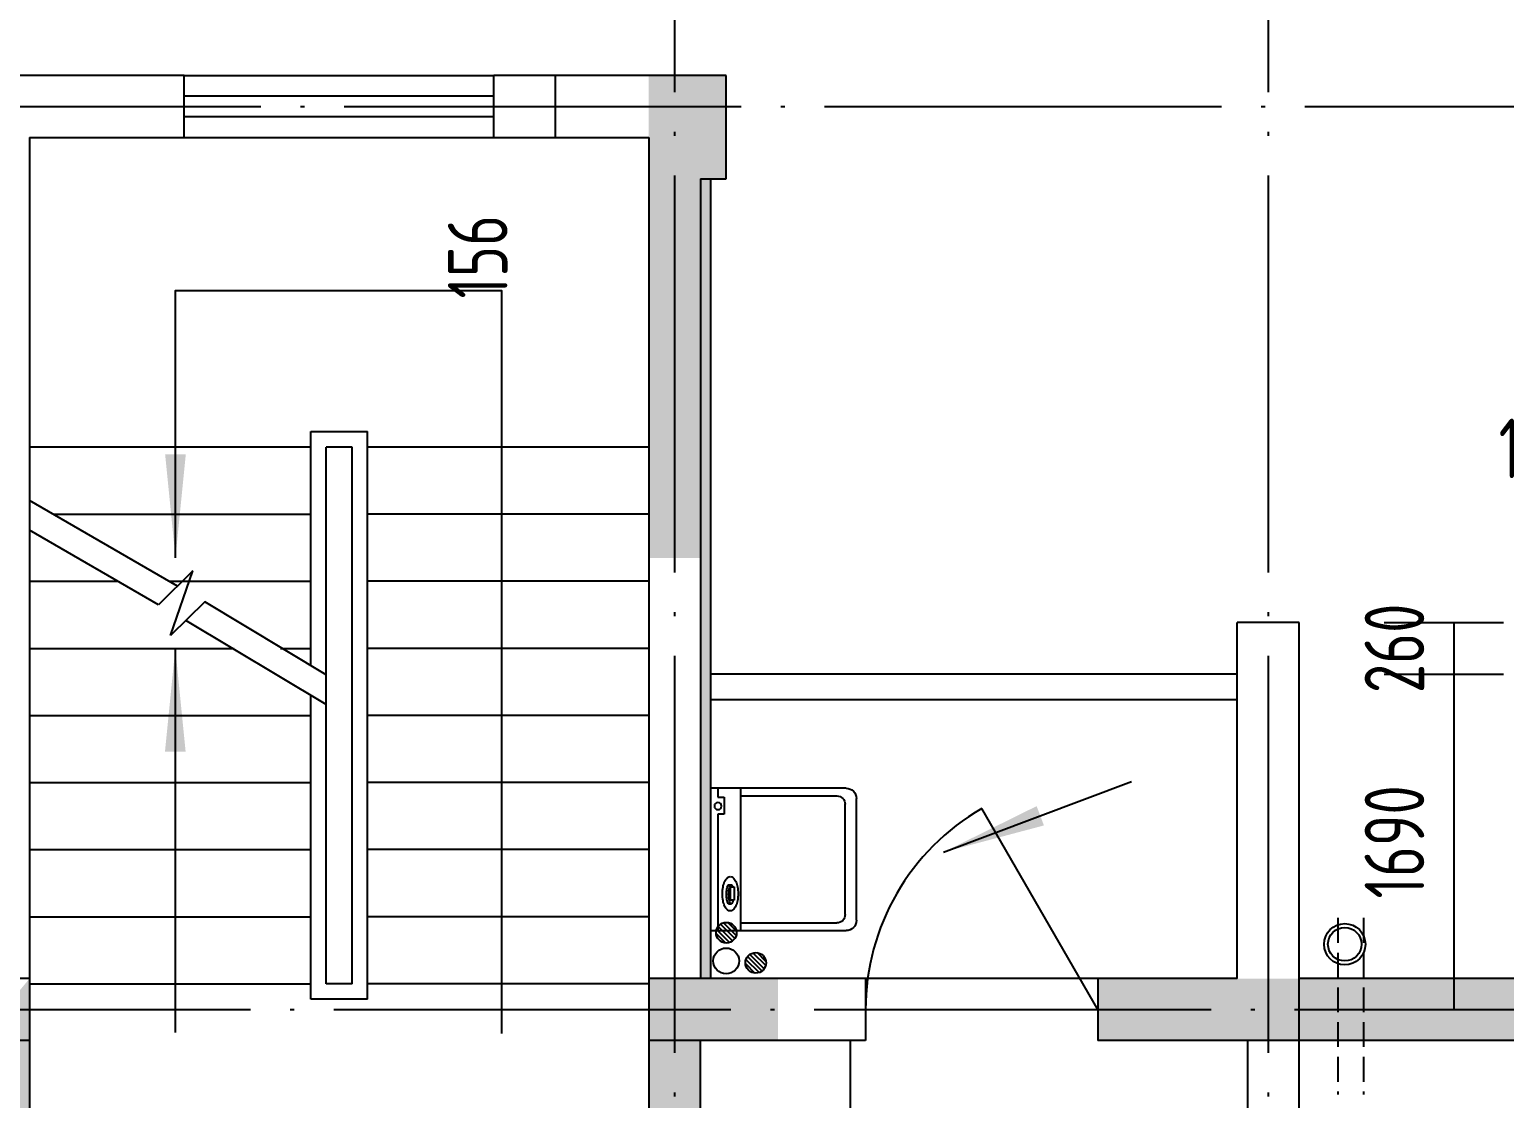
# Model space of a CAD drawing. Extents: x -726032 to 135930, y -151624 to 587044.
# Drawn here: x -471387 to -463956, y 425786 to 431172 of the extents above; entities that cross this region are included whole.
import ezdxf
from ezdxf.enums import TextEntityAlignment as Align

# ---------------------------------------------------------------- set-up
doc = ezdxf.new("R2010")
doc.units = 0
doc.header["$LTSCALE"] = 1000
doc.header["$MEASUREMENT"] = 0
doc.linetypes.add('DASH', pattern=[0.35, 0.25, -0.1])
doc.linetypes.add('DOTE', pattern=[2.42, 2, -0.2, 0.02, -0.2])
doc.layers.get('0').update_dxf_attribs({"linetype": 'CONTINUOUS'})
doc.layers.get('DEFPOINTS').update_dxf_attribs({"color": 1, "linetype": 'CONTINUOUS'})
for name, color, linetype in [('COLUMN', 170, 'CONTINUOUS'), ('DOTE', 8, 'DOTE'), ('GROUND', 45, 'CONTINUOUS'), ('LVTRY', 6, 'CONTINUOUS'), ('PUB_DIM', 245, 'CONTINUOUS'), ('ROOF', 4, 'CONTINUOUS'), ('STAIR', 42, 'CONTINUOUS'), ('TOTHER', 7, 'CONTINUOUS'), ('WALL', 255, 'CONTINUOUS'), ('WINDOW', 155, 'CONTINUOUS'), ('WINDOW_TEXT', 7, 'CONTINUOUS'), ('空调', 245, 'CONTINUOUS'), ('雨水管', 20, 'CONTINUOUS')]:
    doc.layers.add(name, color=color, linetype=linetype)
doc.styles.add('DIM_FONT', font='isocp.shx', dxfattribs={"width": 0.8})
doc.styles.add('SIMPLEX', font='SIMPLEX.SHX')
doc.dimstyles.new('AXIS', dxfattribs={"dimtxt": 300, "dimasz": 1, "dimexe": 250, "dimexo": 300, "dimgap": 150, "dimtad": 1, "dimdec": 0, "dimzin": 0, "dimdsep": 46, "dimtxsty": 'DIM_FONT', "dimcen": 0.09, "dimse1": 1, "dimse2": 1, "dimclrt": 142, "dimadec": 0, "dimazin": 0, "dimtfac": 1, "dimtdec": 0, "dimtix": 1, "dimtmove": 2, "dimatfit": 3, "dimfxl": 1, "dimtolj": 1, "dimtzin": 0, "dimarcsym": 0})
doc.dimstyles.new('DIMB', dxfattribs={"dimtxt": 300, "dimasz": 1, "dimexe": 250, "dimexo": 300, "dimgap": 150, "dimtad": 1, "dimdec": 0, "dimzin": 0, "dimdsep": 46, "dimtxsty": 'DIM_FONT', "dimcen": 0.09, "dimse2": 1, "dimclrt": 142, "dimadec": 0, "dimazin": 0, "dimtfac": 1, "dimtdec": 0, "dimtix": 1, "dimtmove": 2, "dimatfit": 3, "dimfxl": 1, "dimtolj": 1, "dimtzin": 0, "dimarcsym": 0})
doc.dimstyles.new('DIMN', dxfattribs={"dimtxt": 300, "dimasz": 1, "dimexe": 250, "dimexo": 300, "dimgap": 150, "dimtad": 1, "dimdec": 0, "dimzin": 0, "dimdsep": 46, "dimtxsty": 'DIM_FONT', "dimcen": 0.09, "dimclrt": 142, "dimadec": 0, "dimazin": 0, "dimtfac": 1, "dimtdec": 0, "dimtix": 1, "dimtmove": 2, "dimatfit": 3, "dimfxl": 1, "dimtolj": 1, "dimtzin": 0, "dimarcsym": 0})

# ---------------------------------------------------------------- blocks, each defined once
blk = doc.blocks.new('*D3179')
at = {"layer": 'DEFPOINTS', "color": 0, "transparency": 16777216}
for p in [(-467438.8, 430784), (-468738.8, 430628), (-467438.8, 430628)]:
    blk.add_point(p, dxfattribs=at)
at = {"layer": 'PUB_DIM', "color": 0, "lineweight": -2, "transparency": 16777216}
for p, q in [((-468738.8, 430785), (-468738.8, 430786)), ((-468738.8, 430784), (-468738.8, 430628)), ((-468738.8, 430627), (-468738.8, 430626))]:
    blk.add_line(p, q, dxfattribs=at)
at = {"layer": 'PUB_DIM', "color": 0, "transparency": 16777216}
for points in [[(-468739, 430785), (-468738.6, 430785), (-468738.8, 430784)], [(-468739, 430627), (-468738.6, 430627), (-468738.8, 430628)]]:
    blk.add_solid(points, dxfattribs=at)
at = {"layer": 'PUB_DIM', "color": 142, "transparency": 16777216, "insert": (-469128.8, 430027.2), "char_height": 300, "attachment_point": 5, "rotation": 90, "style": 'DIM_FONT'}
blk.add_mtext('\\A1;156', dxfattribs=at)
blk = doc.blocks.new('*D3180')
at = {"layer": 'DEFPOINTS', "color": 0, "transparency": 16777216}
for p in [(-467438.8, 430940), (-468738.8, 430784), (-467438.8, 430784)]:
    blk.add_point(p, dxfattribs=at)
at = {"layer": 'PUB_DIM', "color": 0, "lineweight": -2, "transparency": 16777216}
for p, q in [((-468738.8, 430941), (-468738.8, 430942)), ((-468738.8, 430940), (-468738.8, 430784)), ((-468738.8, 430783), (-468738.8, 430782))]:
    blk.add_line(p, q, dxfattribs=at)
at = {"layer": 'PUB_DIM', "color": 0, "transparency": 16777216}
for points in [[(-468739, 430941), (-468738.6, 430941), (-468738.8, 430940)], [(-468739, 430783), (-468738.6, 430783), (-468738.8, 430784)]]:
    blk.add_solid(points, dxfattribs=at)
at = {"layer": 'PUB_DIM', "color": 142, "transparency": 16777216, "insert": (-469128.8, 431540.8), "char_height": 300, "attachment_point": 5, "rotation": 90, "style": 'DIM_FONT'}
blk.add_mtext('\\A1;156', dxfattribs=at)
blk = doc.blocks.new('_WBLK')
for p, q in [((-0.5, 0.5), (0.5, 0.5)), ((0.5, 0.1667), (-0.5, 0.1667)), ((0.5, -0.1667), (-0.5, -0.1667)), ((-0.5, -0.5), (0.5, -0.5))]:
    blk.add_line(p, q)
at = {"layer": 'WINDOW_TEXT', "style": 'SIMPLEX', "flags": 9}
blk.add_attdef('A', text='', height=1, dxfattribs=at).set_placement((0, 1.5), align=Align.MIDDLE)
blk = doc.blocks.new('*D873')
at = {"layer": 'DEFPOINTS', "color": 0, "transparency": 16777216}
for p in [(-464863.2, 428184), (-464863.2, 427924), (-464210.8, 427924)]:
    blk.add_point(p, dxfattribs=at)
at = {"layer": 'PUB_DIM', "color": 0, "lineweight": -2, "transparency": 16777216}
for p, q in [((-464563.2, 428184), (-463960.8, 428184)), ((-464210.8, 428185), (-464210.8, 428186)), ((-464210.8, 428184), (-464210.8, 427924)), ((-464563.2, 427924), (-463960.8, 427924)), ((-464210.8, 427923), (-464210.8, 427922))]:
    blk.add_line(p, q, dxfattribs=at)
at = {"layer": 'PUB_DIM', "color": 0, "transparency": 16777216}
for points in [[(-464211, 428185), (-464210.7, 428185), (-464210.8, 428184)], [(-464211, 427923), (-464210.7, 427923), (-464210.8, 427924)]]:
    blk.add_solid(points, dxfattribs=at)
at = {"layer": 'PUB_DIM', "color": 142, "transparency": 16777216, "insert": (-464510.8, 428054), "char_height": 300, "attachment_point": 5, "rotation": 90, "style": 'DIM_FONT'}
blk.add_mtext('\\A1;260', dxfattribs=at)
blk = doc.blocks.new('_DBLK')
blk.add_line((-0.5, 0), (0, -0.866))
blk.add_arc((-0.5, 0), 1, 300, 0)
at = {"layer": 'WINDOW_TEXT', "style": 'SIMPLEX', "flags": 9}
blk.add_attdef('A', text='', height=1, dxfattribs=at).set_placement((0, 1.5), align=Align.MIDDLE)
blk = doc.blocks.new('*D874')
at = {"layer": 'DEFPOINTS', "color": 0, "transparency": 16777216}
for p in [(-463716.9, 428761.3), (-463846.9, 427454.1), (-463716.9, 427454.1)]:
    blk.add_point(p, dxfattribs=at)
at = {"layer": 'PUB_DIM', "color": 0, "lineweight": -2, "transparency": 16777216}
for p, q in [((-463846.9, 427754.1), (-463846.9, 429011.3)), ((-463716.9, 427754.1), (-463716.9, 429011.3)), ((-463847.9, 428761.3), (-463848.9, 428761.3)), ((-463846.9, 428761.3), (-463716.9, 428761.3)), ((-463715.9, 428761.3), (-463714.9, 428761.3))]:
    blk.add_line(p, q, dxfattribs=at)
at = {"layer": 'PUB_DIM', "color": 0, "transparency": 16777216}
for points in [[(-463847.9, 428761.5), (-463847.9, 428761.2), (-463846.9, 428761.3)], [(-463715.9, 428761.5), (-463715.9, 428761.2), (-463716.9, 428761.3)]]:
    blk.add_solid(points, dxfattribs=at)
at = {"layer": 'PUB_DIM', "color": 142, "transparency": 16777216, "insert": (-463781.9, 429061.3), "char_height": 300, "attachment_point": 5, "style": 'DIM_FONT'}
blk.add_mtext('\\A1;130', dxfattribs=at)
blk = doc.blocks.new('*D3670')
at = {"layer": 'DEFPOINTS', "color": 0, "transparency": 16777216}
for p in [(-464863.2, 427924), (-464863.2, 426234), (-464210.8, 426234)]:
    blk.add_point(p, dxfattribs=at)
at = {"layer": 'PUB_DIM', "color": 0, "lineweight": -2, "transparency": 16777216}
for p, q in [((-464563.2, 427924), (-463960.8, 427924)), ((-464210.8, 427923), (-464210.8, 426235))]:
    blk.add_line(p, q, dxfattribs=at)
at = {"layer": 'PUB_DIM', "color": 0, "transparency": 16777216}
for points in [[(-464211, 427923), (-464210.7, 427923), (-464210.8, 427924)], [(-464211, 426235), (-464210.7, 426235), (-464210.8, 426234)]]:
    blk.add_solid(points, dxfattribs=at)
at = {"layer": 'PUB_DIM', "color": 142, "transparency": 16777216, "insert": (-464510.8, 427079), "char_height": 300, "attachment_point": 5, "rotation": 90, "style": 'DIM_FONT'}
blk.add_mtext('\\A1;1690', dxfattribs=at)
blk = doc.blocks.new('_ARROW')
blk.add_solid([(0, 0), (-1, 0.1), (-1, -0.1)])
blk = doc.blocks.new('M_E20')
for p, q in [((345, 0), (-345, 0)), ((-302.4, -35.8), (-345, -35.8)), ((-302.4, -35), (-302.4, -65.6)), ((-302.4, -65.6), (-219.3, -65.6)), ((-219.3, -65.6), (-219.3, -35)), ((345, -35.8), (-219.3, -35.8)), ((123, -86.9), (123.1, -98.6)), ((133.5, -96.3), (133.5, -112.9)), ((198.1, -96.3), (133.5, -96.3)), ((133.5, -112.9), (198.1, -112.9)), ((198.1, -112.9), (198.1, -96.3)), ((214.8, -88), (214.8, -98.5)), ((-307.3, -144.3), (-307.3, -611)), ((307.3, -144.3), (307.3, -611)), ((267.3, -651), (-267.3, -651))]:
    blk.add_line(p, q)
blk.add_lwpolyline([(83.3, -94.4, 0.185158), (88.2, -107.2, 0.102042), (107.7, -121.5, 0.060862), (132.7, -129.5, 0.047173), (166.5, -132.7, 0.047173), (200.2, -129.5, 0.060862), (225.3, -121.5, 0.102042), (244.7, -107.2, 0.185158), (249.6, -94.4, 0.185158), (244.7, -81.7, 0.102042), (225.3, -67.3, 0.060862), (200.2, -59.3, 0.047173), (166.5, -56.1, 0.047173), (132.7, -59.3, 0.060862), (107.7, -67.3, 0.102042), (88.2, -81.7, 0.185158)], format="xyb", close=True)
for points in [[(214.8, -88, 0.259034), (212.9, -84.6, 0.076276), (201.4, -79.7, 0.036515), (187.8, -77.2, 0.026615), (169, -76.2, 0.026615), (150.1, -77.2, 0.036515), (136.6, -79.7, 0.076276), (125, -84.6, 0.259034), (123.1, -88, 0.078462), (123.3, -89.3, 0.056762)], [(214.8, -98.5, 0.259034), (212.9, -95.1, 0.076276), (201.4, -90.2, 0.036515), (187.8, -87.7, 0.026615), (169, -86.7, 0.026615), (150.1, -87.7, 0.036515), (136.6, -90.2, 0.076276), (125, -95.1, 0.259034), (123.1, -98.5, 0.259034), (125, -102, 0.056762), (133.5, -106, 0.036515)], [(198.1, -107.7, 0.008736), (201.4, -106.9, 0.076276), (212.9, -102, 0.259034), (214.8, -98.5, 0.259034)]]:
    blk.add_lwpolyline(points, format="xyb")
blk.add_circle((-258.7, -35), 17.5)
for centre, start, end in [((-267.3, -611), 180, 270), ((267.3, -611), 270, 0)]:
    blk.add_arc(centre, 40, start, end)
at = {"layer": 'TOTHER', "linetype": 'Continuous'}
for p, q in [((-345, -655.8), (-345, 0)), ((345, 0), (345, -655.8)), ((-345, -144.7), (345, -144.7)), ((295, -705.8), (-295, -705.8))]:
    blk.add_line(p, q, dxfattribs=at)
for centre, start, end in [((-295, -655.8), 180, 270), ((295, -655.8), 270, 0)]:
    blk.add_arc(centre, 50, start, end, dxfattribs=at)
at = {"width": 0.8, "flags": 9}
for tag in ['XSIZE', 'YSIZE']:
    blk.add_attdef(tag, (0, 0), '', height=0.5, dxfattribs=at)
blk = doc.blocks.new('*D951')
at = {"layer": 'DEFPOINTS', "color": 0, "transparency": 16777216}
for p in [(-471516.9, 432134.7), (-471776.9, 430940), (-471516.9, 430940)]:
    blk.add_point(p, dxfattribs=at)
at = {"layer": 'PUB_DIM', "color": 0, "lineweight": -2, "transparency": 16777216}
for p, q in [((-471776.9, 431240), (-471776.9, 432384.7)), ((-471516.9, 431240), (-471516.9, 432384.7)), ((-471777.9, 432134.7), (-471778.9, 432134.7)), ((-471776.9, 432134.7), (-471516.9, 432134.7)), ((-471515.9, 432134.7), (-471514.9, 432134.7))]:
    blk.add_line(p, q, dxfattribs=at)
at = {"layer": 'PUB_DIM', "color": 0, "transparency": 16777216}
for points in [[(-471777.9, 432134.9), (-471777.9, 432134.5), (-471776.9, 432134.7)], [(-471515.9, 432134.9), (-471515.9, 432134.5), (-471516.9, 432134.7)]]:
    blk.add_solid(points, dxfattribs=at)
at = {"layer": 'PUB_DIM', "color": 142, "transparency": 16777216, "insert": (-471600.9, 432649.3), "char_height": 300, "attachment_point": 5, "style": 'DIM_FONT'}
blk.add_mtext('\\A1;260', dxfattribs=at)
blk = doc.blocks.new('*D991')
at = {"layer": 'DEFPOINTS', "color": 0, "transparency": 16777216}
for p in [(-468136.9, 432134.7), (-468136.9, 430940), (-467876.9, 430940)]:
    blk.add_point(p, dxfattribs=at)
at = {"layer": 'PUB_DIM', "color": 0, "lineweight": -2, "transparency": 16777216}
for p, q in [((-468136.9, 431240), (-468136.9, 432384.7)), ((-467876.9, 431240), (-467876.9, 432384.7)), ((-468137.9, 432134.7), (-468138.9, 432134.7)), ((-467876.9, 432134.7), (-468136.9, 432134.7)), ((-467875.9, 432134.7), (-467874.9, 432134.7))]:
    blk.add_line(p, q, dxfattribs=at)
at = {"layer": 'PUB_DIM', "color": 0, "transparency": 16777216}
for points in [[(-468137.9, 432134.9), (-468137.9, 432134.5), (-468136.9, 432134.7)], [(-467875.9, 432134.9), (-467875.9, 432134.5), (-467876.9, 432134.7)]]:
    blk.add_solid(points, dxfattribs=at)
at = {"layer": 'PUB_DIM', "color": 142, "transparency": 16777216, "insert": (-468052.8, 432649.3), "char_height": 300, "attachment_point": 5, "style": 'DIM_FONT'}
blk.add_mtext('\\A1;260', dxfattribs=at)

msp = doc.modelspace()

# ---------------------------------------------------------------- hatches: boundary and pattern name
at = {"layer": 'ROOF'}
h = msp.add_hatch(dxfattribs=at)
h.set_pattern_fill('DOTS', color=256, scale=390, style=0)
h.set_pattern_definition([(180, (-454656.776, 17415.83), (-12.1875, 24.375), [0, -24.375])])
h.paths.add_polyline_path([(-467954.9, 426390), (-468006.9, 426390), (-468006.9, 430420), (-467954.9, 430420)])
at = {"layer": '雨水管'}
h = msp.add_hatch(dxfattribs=at)
h.set_pattern_fill('ANSI31', color=256, scale=130, style=0)
h.set_pattern_definition([(135, (52879.341, 768653.283), (11.4904852, 11.4904852), [])])
h.paths.add_polyline_path([(-467928.5, 426621.5, 1), (-467824.5, 426621.5, 1)])
h = msp.add_hatch(dxfattribs=at)
h.set_pattern_fill('ANSI31', color=256, scale=130, style=0)
h.set_pattern_definition([(135, (53027.654, 768501.326), (11.4904852, 11.4904852), [])])
h.paths.add_polyline_path([(-467780.2, 426469.6, 1), (-467676.2, 426469.6, 1)])

# ---------------------------------------------------------------- linework, layer by layer
at = {"layer": 'COLUMN'}
for points in [[(-468266.9, 428509), (-468006.9, 428509), (-468266.9, 430940), (-468006.9, 430420)], [(-467876.9, 430940), (-467876.9, 430420), (-468266.9, 430940), (-468006.9, 430420)], [(-471646.9, 426078), (-471646.9, 424674), (-471386.9, 426390), (-471386.9, 424674)], [(-468006.9, 424674), (-468266.9, 424674), (-468006.9, 426078), (-468266.9, 426390)], [(-467616.9, 426390), (-467616.9, 426078), (-468266.9, 426390), (-468006.9, 426078)], [(-466004.9, 426390), (-466004.9, 426078), (-463716.9, 426390), (-463716.9, 426078)]]:
    msp.add_solid(points, dxfattribs=at)
at = {"layer": 'DOTE'}
for p, q in [((-468136.9, 432855.9), (-468136.9, 420384)), ((-465146.9, 432855.9), (-465146.9, 405011.9)), ((-481902.2, 430784), (-412270.4, 430784)), ((-481954.2, 426234), (-412270.4, 426234))]:
    msp.add_line(p, q, dxfattribs=at)
at = {"layer": 'GROUND'}
msp.add_line((-466004.9, 426390), (-467174.9, 426390), dxfattribs=at)
at = {"layer": 'LVTRY'}
msp.add_line((-467252.9, 426078), (-467252.9, 422854), dxfattribs=at)
at = {"layer": 'PUB_DIM'}
for points in [[(-470651.5, 428510.7), (-470651.5, 429857.7), (-469009.1, 429857.7), (-469009.1, 426113.6)], [(-470652.4, 428054), (-470652.4, 426119.5)]]:
    msp.add_lwpolyline(points, dxfattribs=at)
at = {"layer": 'ROOF'}
for p, q in [((-467954.9, 426390), (-467954.9, 430420)), ((-465302.9, 427924), (-467954.9, 427924)), ((-465302.9, 427794), (-467954.9, 427794))]:
    msp.add_line(p, q, dxfattribs=at)
at = {"layer": 'STAIR'}
for p, q in [((-469969.9, 427965.9), (-469969.9, 429146)), ((-469969.9, 429146), (-469683.9, 429146)), ((-469683.9, 426286), (-469683.9, 429146)), ((-469969.9, 429068), (-471386.9, 429068)), ((-469891.9, 426364), (-469891.9, 429068)), ((-469761.9, 429068), (-469891.9, 429068)), ((-469761.9, 426364), (-469761.9, 429068)), ((-468266.9, 429068), (-469683.9, 429068)), ((-470640.5, 428368.1), (-471386.9, 428799)), ((-471267.3, 428730), (-469969.9, 428730)), ((-468266.9, 428730), (-469683.9, 428730)), ((-470736.8, 428273.6), (-471386.9, 428648.9)), ((-471386.9, 428392), (-470941.8, 428392)), ((-470563.5, 428443.8), (-470736.8, 428273.6)), ((-470681.8, 428392), (-469969.9, 428392)), ((-470676.2, 428118.5), (-470563.5, 428443.8)), ((-468266.9, 428392), (-469683.9, 428392)), ((-470502.9, 428288.7), (-470676.2, 428118.5)), ((-469891.9, 427920.9), (-470502.9, 428288.7)), ((-469891.9, 427770.8), (-470599.2, 428194.2)), ((-471386.9, 428054), (-470356.4, 428054)), ((-470122.4, 428054), (-469969.9, 428054)), ((-468266.9, 428054), (-469683.9, 428054)), ((-469969.9, 426286), (-469969.9, 427815.8)), ((-471386.9, 427716), (-469969.9, 427716)), ((-468266.9, 427716), (-469683.9, 427716)), ((-471386.9, 427378), (-469969.9, 427378)), ((-468266.9, 427378), (-469683.9, 427378)), ((-471386.9, 427040), (-469969.9, 427040)), ((-468266.9, 427040), (-469683.9, 427040)), ((-471386.9, 426702), (-469969.9, 426702)), ((-468266.9, 426702), (-469683.9, 426702)), ((-471386.9, 426364), (-469969.9, 426364)), ((-469761.9, 426364), (-469891.9, 426364)), ((-468266.9, 426364), (-469683.9, 426364)), ((-469683.9, 426286), (-469969.9, 426286))]:
    msp.add_line(p, q, dxfattribs=at)
at = {"layer": 'WALL'}
for p, q in [((-470606.9, 430940), (-471776.9, 430940)), ((-470606.9, 430628), (-470606.9, 430940)), ((-469046.9, 430628), (-469046.9, 430940)), ((-467876.9, 430940), (-469046.9, 430940)), ((-467876.9, 430420), (-467876.9, 430940)), ((-471386.9, 430628), (-470606.9, 430628)), ((-471386.9, 430628), (-471386.9, 424284)), ((-469046.9, 430628), (-468266.9, 430628)), ((-468266.9, 430628), (-468266.9, 424284)), ((-468006.9, 430420), (-468006.9, 426390)), ((-468006.9, 430420), (-467876.9, 430420)), ((-465302.9, 426390), (-465302.9, 428184)), ((-464990.9, 428184), (-465302.9, 428184)), ((-464990.9, 422594), (-464990.9, 428184)), ((-471386.9, 426390), (-472478.9, 426390)), ((-467174.9, 426390), (-468266.9, 426390)), ((-467174.9, 426390), (-467174.9, 426078)), ((-465302.9, 426390), (-466004.9, 426390)), ((-466004.9, 426390), (-466004.9, 426078)), ((-463716.9, 426390), (-464990.9, 426390)), ((-471386.9, 426078), (-472478.9, 426078)), ((-467174.9, 426078), (-468266.9, 426078)), ((-468006.9, 422854), (-468006.9, 426078)), ((-463716.9, 426078), (-466004.9, 426078)), ((-465250.9, 426078), (-465250.9, 422854))]:
    msp.add_line(p, q, dxfattribs=at)
at = {"layer": '空调', "linetype": 'DASH', "ltscale": 0.5}
for p, q in [((-464795.9, 426695.8), (-464795.9, 425806.4)), ((-464665.9, 426695.8), (-464665.9, 425806.4))]:
    msp.add_line(p, q, dxfattribs=at)
at = {"layer": '雨水管'}
msp.add_lwpolyline([(-466781.7, 427027.6), (-465836.2, 427382.7)], dxfattribs=at)
for centre, radius in [((-467876.5, 426621.5), 52), ((-464761, 426563.4), 104), ((-464761, 426563.4), 84.5), ((-467877.5, 426479.3), 65), ((-467728.2, 426469.6), 52)]:
    msp.add_circle(centre, radius, dxfattribs=at)

# ---------------------------------------------------------------- block references
at = {"layer": 'LVTRY', "xscale": -1.039999999993597, "yscale": 1.039999999993597, "zscale": 1.04, "rotation": 90}
msp.add_blockref('M_E20', (-467954.9, 426990.6), dxfattribs=at)
at = {"layer": 'PUB_DIM', "xscale": 520, "yscale": 520, "zscale": 520}
for p, rotation in [((-470651.5, 428510.7), 270), ((-470652.4, 428054), 90)]:
    msp.add_blockref('_ARROW', p, dxfattribs=dict(at, rotation=rotation))
at = {"layer": 'WINDOW', "xscale": 1560, "yscale": 312, "zscale": 1560}
msp.add_blockref('_WBLK', (-469826.9, 430784), dxfattribs=at)
at = {"layer": 'WINDOW', "xscale": 1170, "yscale": 1170, "zscale": 1170, "rotation": 180}
msp.add_blockref('_DBLK', (-466589.9, 426234), dxfattribs=at)
at = {"layer": '雨水管', "xscale": -519.9999999999982, "yscale": 520, "zscale": 520, "rotation": 20.58587090699948}
msp.add_blockref('_ARROW', (-466781.7, 427027.6), dxfattribs=at)

# ---------------------------------------------------------------- dimensions: what is measured, and where the dimension line sits
at = {"layer": 'PUB_DIM'}
for base, p1, p2, angle, dimstyle, picture, middle, dimtype in [((-471516.9, 432134.7), (-471776.9, 430940), (-471516.9, 430940), 180, 'DIMN', '*D951', (-471600.9, 432649.3), 160), ((-468136.9, 432134.7), (-467876.9, 430940), (-468136.9, 430940), 180, 'DIMN', '*D991', (-468052.8, 432649.3), 160), ((-468738.8, 430784), (-467438.8, 430940), (-467438.8, 430784), 270, 'AXIS', '*D3180', (-469128.8, 431540.8), 161), ((-468738.8, 430628), (-467438.8, 430784), (-467438.8, 430628), 270, 'AXIS', '*D3179', (-469128.8, 430027.2), 161)]:
    dim = msp.add_linear_dim(base=base, p1=p1, p2=p2, angle=angle, dimstyle=dimstyle, dxfattribs=at)
    dim.commit()
    dim.dimension.update_dxf_attribs({"geometry": picture, "text_midpoint": middle, "dimtype": dimtype})
dim = msp.add_linear_dim(base=(-463716.9, 428761.3), p1=(-463846.9, 427454.1), p2=(-463716.9, 427454.1), dimstyle='DIMN', dxfattribs=at)
dim.commit()
dim.dimension.update_dxf_attribs({"geometry": '*D874', "text_midpoint": (-463781.9, 429061.3)})
for base, p1, p2, dimstyle, picture, middle in [((-464210.8, 427924), (-464863.2, 428184), (-464863.2, 427924), 'DIMN', '*D873', (-464510.8, 428054)), ((-464210.8, 426234), (-464863.2, 427924), (-464863.2, 426234), 'DIMB', '*D3670', (-464510.8, 427079))]:
    dim = msp.add_linear_dim(base=base, p1=p1, p2=p2, angle=270, dimstyle=dimstyle, dxfattribs=at)
    dim.commit()
    dim.dimension.update_dxf_attribs({"geometry": picture, "text_midpoint": middle})

doc.saveas('drawing.dxf')
